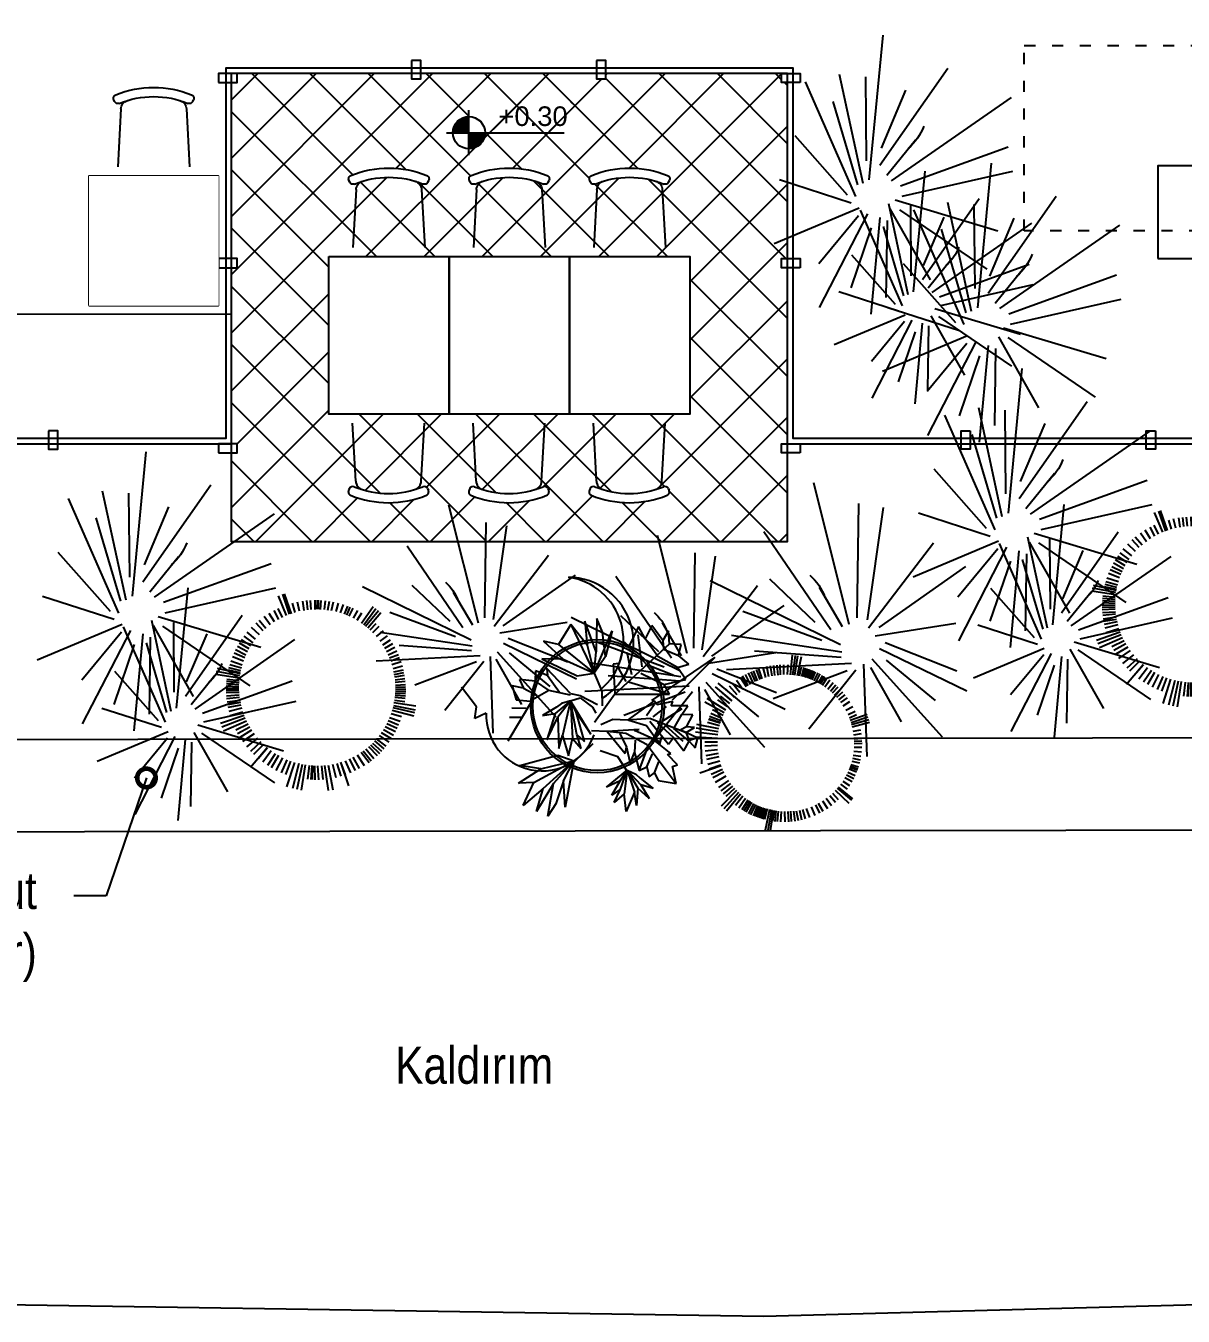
# Model space of a CAD drawing. Header units: millimetres. Extents: x 527230 to 534999, y 4569494 to 4575436.
# Drawn here: x 530120 to 530745, y 4570357 to 4571054 of the extents above; entities that cross this region are included whole.
import ezdxf
from ezdxf import colors
from ezdxf.entities.mleader import LeaderData, LeaderLine
from ezdxf.enums import TextEntityAlignment as Align
from ezdxf.math import Vec2, Vec3

# ---------------------------------------------------------------- set-up
doc = ezdxf.new("R2010")
doc.units = ezdxf.units.MM
doc.set_wipeout_variables(frame=1)
doc.linetypes.add('ACAD_ISO03W100', pattern=[30, 12, -18])
doc.layers.get('0').update_dxf_attribs({"lineweight": 0})
doc.layers.add('gor20', color=142, linetype='Continuous', lineweight=20)
for name, color, linetype in [('HM-A-MobilyaSabit', 33, 'Continuous'), ('HM-L-Agac', 76, 'Continuous'), ('HM-M-Cam', 10, 'Continuous'), ('HM-S-Ahsap', 42, 'Continuous'), ('HM-S-Betonarme', 3, 'Continuous'), ('HM-X-CizgiGorunusM', 9, 'Continuous'), ('HM-X-CizgiGorunusS', 8, 'Continuous'), ('HM-X-EtiketKot', 1, 'Continuous'), ('HM-X-TaramaBetonarme', 8, 'Continuous'), ('HM-X-TaramaGorunusOn', 251, 'Continuous'), ('HM-X-Yazi', 61, 'Continuous'), ('HM-X-YaziRevizyon', 110, 'Continuous')]:
    doc.layers.add(name, color=color, linetype=linetype)
doc.styles.add('HM-100', font='arial.ttf', dxfattribs={"height": 20})
doc.linetypes.add('ZIGZAG', pattern='A,0.00254,-5.08,[131,ltypeshp.shx,S=5.08,R=0,X=-5.08,Y=0],-10.16,[131,ltypeshp.shx,S=5.08,R=180,X=5.08,Y=0],-5.08', length=20.32254)
pattern_1 = [(45, (5064.75, 0), (-15.71544821, 15.71544821), []), (135, (5064.75, 0), (-15.71544821, -15.71544821), [])]

# ---------------------------------------------------------------- blocks, each defined once
blk = doc.blocks.new('dfgdfgfd')
for p, q in [((70174.08, -6848.92), (70172.4, -6817.64)), ((70209.44, -6848.92), (70211.12, -6817.64)), ((70170.65, -6852.91), (70170.24, -6853.82)), ((70212.87, -6852.91), (70213.28, -6853.82))]:
    blk.add_line(p, q)
for centre, radius, start, end in [((70179.07, -6848.65), 5, 183.07127, 253.23898), ((70204.45, -6848.65), 5, 286.76102, 356.92873), ((70172.06, -6854.65), 2, 155.53075, 247.73509), ((70172.47, -6853.73), 2, 67.77834, 155.53075), ((70191.76, -6806.52), 49, 247.77834, 292.22166), ((70211.05, -6853.73), 2, 24.46925, 112.22166), ((70211.46, -6854.65), 2, 292.26491, 24.46925), ((70191.76, -6806.52), 54, 247.73509, 292.26491)]:
    blk.add_arc(centre, radius, start, end)
blk = doc.blocks.new('222DD')
at = {"elevation": -0.28}
blk.add_lwpolyline([(-1991.82, 5784.27), (-1991.82, 5719.27), (-1906.82, 5719.27), (-1906.82, 5784.27)], close=True, dxfattribs=at)
at = {"rotation": 269.9999999999535}
blk.add_blockref('dfgdfgfd', (4820.84, 75943.62, -0.28), dxfattribs=at)
at = {"xscale": -1, "rotation": 89.99999999984828}
blk.add_blockref('dfgdfgfd', (-8719.47, 75943.81, -0.28), dxfattribs=at)
blk = doc.blocks.new('10x5')
blk.add_lwpolyline([(125100.482784, -29564.913298), (125090.482784, -29564.913298), (125090.482784, -29569.913298), (125100.482784, -29569.913298)], close=True)
blk = doc.blocks.new('_DotSmall')
at = {"layer": 'gor20', "color": 0, "const_width": 0.5}
blk.add_lwpolyline([(-0.0625, 0, 1), (0.0625, 0, 1)], format="xyb", close=True, dxfattribs=at)
blk = doc.blocks.new('agac2')
for p, q in [((3334.01, -7981.29), (3333.42, -7931.07)), ((3330.76, -7975.97), (3310.1, -7940.52)), ((3335.48, -7974.79), (3338.14, -7945.84)), ((3336.07, -7982.76), (3347.29, -7945.84)), ((3326.33, -7980.99), (3287.37, -7948.79)), ((3330.76, -7970.06), (3323.97, -7949.38)), ((3338.14, -7987.49), (3358.8, -7949.38)), ((3337.85, -7983.35), (3348.77, -7955.29)), ((3323.09, -7982.47), (3287.08, -7965.93)), ((3328.1, -7979.22), (3319.25, -7966.22)), ((3341.09, -7987.19), (3360.87, -7968.29)), ((3322.2, -7986.01), (3284.71, -7974.2)), ((3339.62, -7989.85), (3365, -7983.95)), ((3324.56, -7987.49), (3288.26, -7995.17)), ((3322.79, -7990.74), (3290.91, -8008.76)), ((3326.04, -7990.74), (3310.1, -8014.08)), ((3326.63, -7994.88), (3324.86, -8021.46)), ((3329.29, -7993.99), (3329.58, -8027.66)), ((3333.71, -7993.1), (3347.59, -8026.78)), ((3336.66, -7991.33), (3365, -8006.1)), ((3336.66, -7993.99), (3349.06, -8011.71)), ((3331.94, -7997.83), (3337.26, -8019.1))]:
    blk.add_line(p, q)
at = {"linetype": 'ZIGZAG'}
blk.add_arc((3334.61, -7956.24), 18.53, 195.7262, 225.0293, dxfattribs=at)
blk = doc.blocks.new('*U21')
for p, q in [((0, -151.2), (0, 151.2)), ((-151.2, 0), (642.6, 0))]:
    blk.add_line(p, q)
at = {"const_width": 108.6}
for points in [[(0, 54.3, 0.414214), (-54.3, 0, 0.414214)], [(0, -54.3, 0.414214), (54.3, 0, 0.414214)]]:
    blk.add_lwpolyline(points, format="xyb", dxfattribs=at)
blk.add_circle((0, 0), 108.6)
at = {"style": 'HM-100'}
for tag, p in [('%%P0.00', (666.3, 45.3)), ('-0.07', (645.5, -165.9))]:
    blk.add_attdef(tag, text='', height=132.3, dxfattribs=at).set_placement(p, align=Align.RIGHT)
blk = doc.blocks.new('agac6')
for p, q in [((3108.58, -8007.42), (3105.95, -7999.13)), ((3109.67, -8007.06), (3107.4, -7998.69)), ((3110.63, -8006.79), (3108.68, -7998.36)), ((3123.66, -8006.58), (3125.76, -7998.58)), ((3124.41, -8006.77), (3126.74, -7998.86)), ((3127.83, -7999.2), (3125.2, -8006.98)), ((3106.37, -8008.3), (3104.53, -8003.9)), ((3107.49, -8007.83), (3105.86, -8003.37)), ((3111.8, -8006.5), (3110.96, -8001.94)), ((3113.19, -8006.24), (3112.58, -8001.67)), ((3114.31, -8006.08), (3113.91, -8001.52)), ((3115.17, -8005.99), (3114.91, -8001.44)), ((3115.92, -8005.94), (3115.78, -8001.4)), ((3116.96, -8005.89), (3117, -8001.38)), ((3117.73, -8005.89), (3117.9, -8001.4)), ((3118.68, -8005.91), (3119, -8001.46)), ((3119.37, -8005.95), (3119.81, -8001.53)), ((3120.05, -8006), (3120.59, -8001.62)), ((3120.71, -8006.07), (3121.35, -8001.72)), ((3121.37, -8006.15), (3122.12, -8001.84)), ((3122.03, -8006.26), (3122.89, -8001.99)), ((3122.73, -8006.38), (3123.68, -8002.16)), ((3125.43, -8007.05), (3126.78, -8003.03)), ((3126.15, -8007.28), (3127.6, -8003.33)), ((3126.97, -8007.57), (3128.54, -8003.69)), ((3092.55, -8007.14), (3098.7, -8013.54)), ((3100.88, -8011.64), (3097.98, -8007.72)), ((3102.33, -8010.57), (3099.71, -8006.5)), ((3103.96, -8009.55), (3101.66, -8005.32)), ((3105.24, -8008.85), (3103.18, -8004.52)), ((3128.05, -8008), (3129.76, -8004.22)), ((3129.35, -8008.59), (3131.24, -8004.95)), ((3130.45, -8009.15), (3132.47, -8005.63)), ((3131.34, -8009.65), (3133.48, -8006.25)), ((3132.34, -8010.27), (3134.6, -8006.99)), ((3133.33, -8010.95), (3135.7, -8007.81)), ((3097.41, -8014.87), (3093.83, -8011.51)), ((3098.57, -8013.66), (3095.22, -8010.09)), ((3099.93, -8012.41), (3096.84, -8008.63)), ((3134.33, -8011.7), (3136.82, -8008.7)), ((3135.33, -8012.53), (3137.93, -8009.68)), ((3136.45, -8013.55), (3139.16, -8010.89)), ((3137.83, -8015), (3140.67, -8012.59)), ((3093.84, -8019.89), (3089.58, -8017.45)), ((3094.68, -8018.48), (3090.57, -8015.78)), ((3095.54, -8017.2), (3091.6, -8014.26)), ((3096.32, -8016.16), (3092.53, -8013.04)), ((3139.03, -8016.45), (3141.98, -8014.27)), ((3139.78, -8017.48), (3142.8, -8015.46)), ((3140.83, -8019.11), (3143.93, -8017.33)), ((3092.06, -8023.84), (3083.75, -8020.76)), ((3092.61, -8022.42), (3084.48, -8018.86)), ((3093.23, -8021.08), (3088.85, -8018.86)), ((3141.69, -8020.65), (3144.84, -8019.1)), ((3142.44, -8022.27), (3145.64, -8020.93)), ((3091.38, -8026.05), (3082.84, -8023.72)), ((3091.68, -8024.98), (3083.25, -8022.28)), ((3091.07, -8027.33), (3086.33, -8026.29)), ((3142.95, -8023.54), (3146.18, -8022.38)), ((3143.48, -8025.08), (3150.53, -8023)), ((3143.78, -8026.15), (3150.92, -8024.49)), ((3143.93, -8026.76), (3151.06, -8025.13)), ((3090.61, -8030.28), (3085.81, -8030.03)), ((3090.73, -8029.24), (3085.93, -8028.8)), ((3090.85, -8028.48), (3086.05, -8027.89)), ((3090.87, -8028.35), (3086.11, -8027.5)), ((3144.22, -8028.15), (3147.47, -8027.57)), ((3144.45, -8029.7), (3147.7, -8029.32)), ((3090.48, -8032.72), (3081.74, -8033.07)), ((3090.49, -8033.92), (3081.8, -8034.68)), ((3090.51, -8031.6), (3085.73, -8031.59)), ((3144.56, -8035.17), (3147.72, -8035.42)), ((3144.6, -8031.31), (3147.83, -8031.12)), ((3144.64, -8033.77), (3147.83, -8033.86)), ((3144.65, -8032.59), (3147.86, -8032.54)), ((3082.63, -8040.32), (3091.02, -8038.38)), ((3090.59, -8035.46), (3085.93, -8036.14)), ((3090.77, -8036.95), (3086.19, -8037.88)), ((3091, -8038.29), (3086.51, -8039.44)), ((3143.86, -8039.46), (3146.84, -8040.33)), ((3144.12, -8038.3), (3147.15, -8039.04)), ((3144.36, -8036.92), (3147.44, -8037.51)), ((3144.45, -8036.27), (3147.58, -8036.64)), ((3144.5, -8035.81), (3147.62, -8036.29)), ((3091.38, -8039.91), (3087.01, -8041.33)), ((3091.82, -8041.42), (3087.58, -8043.07)), ((3092.27, -8042.67), (3088.15, -8044.51)), ((3142.42, -8043.73), (3145.2, -8045.04)), ((3143.01, -8042.25), (3145.86, -8043.41)), ((3143.53, -8040.7), (3146.45, -8041.7)), ((3092.94, -8044.26), (3088.99, -8046.34)), ((3093.71, -8045.8), (3089.94, -8048.1)), ((3094.13, -8046.56), (3090.43, -8048.91)), ((3094.66, -8047.44), (3091.11, -8049.96)), ((3095.36, -8048.49), (3091.96, -8051.15)), ((3140.11, -8047.99), (3142.6, -8049.75)), ((3140.98, -8046.58), (3143.58, -8048.19)), ((3141.39, -8045.85), (3144.08, -8047.31)), ((3141.82, -8045.03), (3144.51, -8046.48)), ((3095.94, -8049.28), (3092.65, -8052.02)), ((3096.47, -8049.97), (3093.31, -8052.81)), ((3097.18, -8050.81), (3094.1, -8053.68)), ((3097.78, -8051.47), (3094.87, -8054.49)), ((3098.84, -8052.55), (3096.14, -8055.68)), ((3136.25, -8052.58), (3141.14, -8057.67)), ((3136.95, -8051.89), (3141.91, -8056.9)), ((3137.52, -8051.29), (3142.7, -8056.07)), ((3138.17, -8050.56), (3143.43, -8055.24)), ((3139.3, -8049.13), (3141.71, -8051.01)), ((3099.8, -8053.43), (3097.28, -8056.64)), ((3100.77, -8054.23), (3098.42, -8057.52)), ((3101.73, -8054.96), (3099.55, -8058.31)), ((3102.72, -8055.63), (3100.7, -8059.04)), ((3103.6, -8056.18), (3101.73, -8059.63)), ((3104.68, -8056.8), (3102.99, -8060.3)), ((3105.99, -8057.46), (3104.5, -8060.99)), ((3129.84, -8057.12), (3131.28, -8059.94)), ((3131.22, -8056.37), (3132.79, -8059.09)), ((3132.96, -8055.26), (3134.71, -8057.84)), ((3134.51, -8054.11), (3136.42, -8056.54)), ((3135.51, -8053.26), (3137.53, -8055.59)), ((3107.07, -8057.95), (3104.35, -8065.23)), ((3107.9, -8058.28), (3105.42, -8065.62)), ((3108.63, -8058.55), (3106.37, -8065.93)), ((3109.66, -8058.88), (3107.69, -8066.31)), ((3110.44, -8059.11), (3109.6, -8062.68)), ((3111.39, -8059.35), (3110.68, -8062.92)), ((3112.1, -8059.5), (3111.49, -8063.07)), ((3112.79, -8059.64), (3112.27, -8063.2)), ((3113.47, -8059.75), (3113.04, -8063.3)), ((3114.16, -8059.85), (3113.82, -8063.39)), ((3114.86, -8059.93), (3114.61, -8063.45)), ((3115.59, -8059.99), (3115.43, -8063.5)), ((3116.58, -8060.04), (3116.54, -8063.53)), ((3117.39, -8060.06), (3117.45, -8063.52)), ((3118.48, -8060.05), (3118.67, -8063.47)), ((3119.27, -8060.01), (3119.55, -8063.4)), ((3120.17, -8059.94), (3120.56, -8063.3)), ((3121.37, -8059.79), (3121.89, -8063.11)), ((3122.83, -8059.54), (3123.53, -8062.79)), ((3124.08, -8059.27), (3124.91, -8062.45)), ((3125.11, -8058.99), (3126.05, -8062.12)), ((3126.27, -8058.62), (3127.33, -8061.68)), ((3127.44, -8058.2), (3128.62, -8061.18)), ((3128.63, -8057.7), (3129.94, -8060.61))]:
    blk.add_line(p, q)
blk = doc.blocks.new('ÇİÇEK2')
at = {"linetype": 'ByBlock', "ltscale": 10}
for p, q in [((-25.38, 40.92), (-19.53, 46.89)), ((-19.53, 46.89), (-17.33, 40.51)), ((2.15, 40.77), (5.5, 46.53)), ((5.5, 46.53), (3.65, 31.7)), ((-28.46, 39.77), (-27.16, 45.55)), ((-27.16, 45.55), (-25.38, 40.92)), ((-25.38, 40.92), (-26.08, 37.13)), ((-17.75, 27.92), (-14.02, 41.85)), ((-17.33, 40.51), (-13.54, 45.58)), ((-13.54, 45.58), (-10.49, 36.13)), ((-2.16, 42.06), (-0.84, 30.22)), ((3.22, 22.08), (-2.16, 42.06)), ((-0.84, 30.22), (2.15, 40.77)), ((16.74, 42.2), (3.22, 22.08)), ((3.65, 31.7), (10.62, 44.54)), ((10.62, 44.54), (8.18, 34.1)), ((8.18, 34.1), (16.74, 42.2)), ((16.74, 42.2), (20.91, 32.55)), ((-24.23, 13.41), (-49.62, 36.61)), ((-49.62, 36.61), (-33.17, 14.9)), ((-38.44, 31.99), (-33.23, 35.26)), ((-33.23, 35.26), (-33.77, 40.33)), ((-33.77, 40.33), (-28.46, 39.77)), ((-26.08, 37.13), (-33.23, 35.26)), ((-7.36, 13.99), (-28.46, 39.77)), ((-24.03, 33.5), (-17.33, 40.51)), ((-10.49, 36.13), (-8.39, 37.75)), ((-8.39, 37.75), (-7.38, 27.9)), ((-33.51, 29.73), (-38.44, 31.99)), ((-38.08, 24.91), (-33.51, 29.73)), ((-33.51, 29.73), (-24.03, 33.5)), ((-20.43, 29.06), (-32.47, 26.14)), ((-13.64, 23.68), (-10.13, 33.3)), ((-0.84, 30.22), (3.22, 22.08)), ((8.18, 34.1), (3.22, 22.08)), ((20.91, 32.55), (3.22, 22.08)), ((3.22, 22.08), (3.65, 31.7)), ((27.78, 33.13), (17.98, 26.28)), ((20.91, 32.55), (27.78, 33.13)), ((-28.67, 21.41), (-38.08, 24.91)), ((-17.62, 24.89), (-28.67, 21.41)), ((-11.58, 20.26), (-6.72, 26.57)), ((-7.38, 27.9), (-4.67, 27.26)), ((-4.67, 27.26), (-7.36, 13.99)), ((17.98, 26.28), (3.22, 22.08)), ((27.47, 25.11), (10.59, 19.73)), ((17.98, 26.28), (27.47, 25.11)), ((-31.61, 17.45), (-28.67, 21.41)), ((-12.59, 20.31), (-31.61, 17.45)), ((-7.36, 13.99), (-31.61, 17.45)), ((3.22, 22.08), (-1.29, 14.4)), ((10.59, 19.73), (3.22, 22.08)), ((12.47, 11.47), (24.56, 21.16)), ((23.89, 17.96), (17.51, 11.43)), ((24.56, 21.16), (23.89, 17.96)), ((23.89, 17.96), (29.52, 19.4)), ((29.52, 19.4), (28.99, 14.67)), ((-38.37, 9.16), (-40.57, 13.36)), ((-40.57, 13.36), (-33.19, 12.38)), ((-29.98, 4.81), (-38.21, 11.84)), ((-33.19, 12.38), (-33.61, 14.32)), ((-33.61, 14.32), (-26.62, 11.83)), ((-25.78, 6.22), (-31.16, 11.71)), ((-26.62, 11.83), (-25.31, 13.45)), ((-22.8, 6.51), (-25.51, 11.84)), ((-25.31, 13.45), (-14.6, 3.1)), ((-7.36, 13.99), (0, 0)), ((-1.29, 14.4), (-2.34, 7.9)), ((28.99, 14.67), (22.27, 11.48)), ((28.99, 14.67), (36.04, 14.53)), ((36.04, 14.53), (33.84, 10.9)), ((-41.24, 3.85), (-43.4, 9.73)), ((-43.4, 9.73), (-38.37, 9.16)), ((-35.78, 2.37), (-38.37, 9.16)), ((8.13, 11.19), (-0.3, 8.3)), ((1.85, 6.68), (0, 4.25)), ((0.81, -5.37), (12.02, 8.18)), ((7.87, 10.19), (1.85, 6.68)), ((7.11, -6.43), (12.02, 8.18)), ((12.02, 8.18), (7.87, 10.19)), ((12.47, 11.47), (8.13, 11.19)), ((12.02, 8.18), (8.79, -8.47)), ((8.8, 3.49), (12.02, 8.18)), ((12.02, 8.18), (15.87, 6.38)), ((12.02, 8.18), (16.68, 0.12)), ((12.02, 8.18), (18.07, 1.51)), ((12.02, 8.18), (13.38, -7.79)), ((12.43, 10.68), (22.27, 11.48)), ((15.87, 6.38), (17.85, 4.53)), ((22.27, 11.48), (29.07, 6.31)), ((33.84, 10.9), (27.16, 8.42)), ((29.07, 6.31), (37.35, -13.72)), ((33.84, 10.9), (38.9, 11.14)), ((38.9, 11.14), (36.36, 5.22)), ((53.57, -0.47), (61.48, 7.44)), ((-38.91, 2.15), (-46.99, -0.29)), ((-41.47, 1.39), (-44.95, 4.13)), ((-44.95, 4.13), (-41.24, 3.85)), ((-43.56, -2.02), (-41.47, 1.39)), ((-43.33, -2.27), (-35.78, 2.37)), ((-24.75, 5.29), (-41.47, 1.39)), ((-41.24, 3.85), (-38.91, 2.15)), ((-31.62, 3.37), (-40.57, -2.72)), ((-27.89, 3.92), (-36.14, -1.68)), ((-24.65, 4.15), (-34.41, -4.95)), ((-30.37, -5.4), (-23.42, 1.82)), ((-24.75, 5.29), (-14.6, 3.1)), ((-23.42, 1.82), (-15.19, 3.13)), ((-14.6, 3.1), (-8.08, 2.55)), ((-8.08, 2.55), (-3.06, -0.64)), ((8.8, 3.49), (0.81, -5.37)), ((3.18, -9), (8.8, 3.49)), ((16.68, 0.12), (14.27, -13.85)), ((20.05, -10.69), (16.68, 0.12)), ((17.85, 4.53), (23.62, -0.11)), ((23.62, -0.11), (18.07, 1.51)), ((18.07, 1.51), (20.05, -10.69)), ((36.36, 5.22), (29.82, 5.55)), ((37.68, 1.33), (31.38, 2.16)), ((-46.46, -4.87), (-46.99, -0.29)), ((-46.99, -0.29), (-43.56, -2.02)), ((-43.33, -2.27), (-46.46, -4.87)), ((-41.55, -6.91), (-43.33, -2.27)), ((-36.14, -1.68), (-41.55, -6.91)), ((-34.41, -4.95), (-36.14, -1.68)), ((-35.97, -8.98), (-27.67, -4.12)), ((-30.8, -2.13), (-30.37, -5.4)), ((-30.66, -4.63), (-18.29, -1.05)), ((-27.67, -4.12), (-30.66, -4.63)), ((-24.9, -6.58), (-14.65, -2.9)), ((-18.29, -1.05), (-20.36, -0.27)), ((-20.36, -0.27), (-6.22, -3.22)), ((-19.25, -5.19), (-19.8, -10.85)), ((-11.96, -3.21), (-15.91, -8.98)), ((-6.22, -3.22), (-15.66, -11.82)), ((-14.65, -2.9), (-6.22, -3.22)), ((-6.22, -3.22), (0.82, -3.79)), ((38.18, -2.94), (32.96, -2.17)), ((48.82, -2.58), (53.57, -5.74)), ((53.57, -5.74), (53.57, -0.47)), ((-24.9, -6.58), (-40.18, -21.95)), ((-39.7, -13.65), (-34.52, -9.63)), ((-34.52, -9.63), (-35.97, -8.98)), ((-26.17, -16.44), (-27.84, -10.32)), ((-22.98, -18.51), (-25.31, -7.57)), ((-19.8, -10.85), (-22.98, -18.51)), ((-18.42, -15.92), (-19.8, -10.85)), ((-15.91, -8.98), (-18.42, -15.92)), ((-15.66, -11.82), (-15.91, -8.98)), ((-0.7, -9.55), (6.61, -18.78)), ((7.11, -6.43), (3.18, -9)), ((4.27, -12.36), (7.11, -6.43)), ((8.79, -8.47), (4.27, -12.36)), ((9.53, -16.45), (8.79, -8.47)), ((13.38, -7.79), (9.53, -16.45)), ((14.27, -13.85), (13.38, -7.79)), ((-40.18, -21.95), (-37.57, -14.63)), ((-37.57, -14.63), (-39.7, -13.65)), ((-29.92, -18.56), (-31.22, -13.45)), ((-26.17, -16.44), (-27.81, -20.79)), ((-22.98, -18.51), (-26.17, -16.44)), ((-17.64, -19.57), (-12.51, -13.78)), ((-12.51, -13.78), (-4.36, -12.17)), ((14.27, -16.77), (6.72, -18.39)), ((30.55, -23.77), (14.27, -16.77)), ((-31.98, -21.75), (-40.18, -21.95)), ((-29.92, -18.56), (-31.98, -21.75)), ((-23.89, -21.91), (-30.28, -25.62)), ((-27.81, -20.79), (-29.92, -18.56)), ((-17.57, -19.16), (-24.55, -24.86)), ((-21.65, -20.37), (-23.89, -21.91)), ((-17.57, -19.16), (-23.39, -26.44)), ((-17.57, -19.16), (-22.2, -28.46)), ((-17.57, -19.16), (-21.65, -20.37)), ((-17.57, -19.16), (-17.76, -29.82)), ((-15.09, -24.29), (-17.57, -19.16)), ((-15.8, -28.06), (-17.57, -19.16)), ((-9.4, -27.95), (-17.57, -19.16)), ((6.72, -18.39), (14.46, -29.76)), ((18.74, -32.58), (6.72, -18.39)), ((23.3, -30.53), (6.72, -18.39)), ((21, -24.01), (6.72, -18.39)), ((6.72, -18.39), (7.67, -39.5)), ((10.14, -27.85), (6.72, -18.39)), ((-30.28, -25.62), (-24.55, -24.86)), ((-24.55, -24.86), (-29.23, -30.33)), ((-29.23, -30.33), (-23.39, -26.44)), ((-23.39, -26.44), (-23.98, -34.32)), ((-23.98, -34.32), (-22.2, -28.46)), ((-22.2, -28.46), (-19.68, -37.6)), ((-15.8, -28.06), (-12.29, -31.18)), ((-13.87, -34.34), (-15.8, -28.06)), ((-15.09, -24.29), (-9.4, -27.95)), ((-12.29, -31.18), (-15.09, -24.29)), ((7.67, -39.5), (10.14, -27.85)), ((10.14, -27.85), (12.09, -38.63)), ((21, -24.01), (30.55, -23.77)), ((30.08, -31.78), (21, -24.01)), ((-19.68, -37.6), (-17.76, -29.82)), ((-17.76, -29.82), (-13.87, -34.34)), ((14.86, -44.69), (14.46, -29.76)), ((14.46, -29.76), (20.15, -43.21)), ((20.15, -43.21), (18.74, -32.58)), ((18.74, -32.58), (26.47, -41.48)), ((26.47, -41.48), (23.3, -30.53)), ((23.3, -30.53), (30.08, -31.78)), ((12.09, -38.63), (14.86, -44.69))]:
    blk.add_line(p, q, dxfattribs=at)
at = {"linetype": 'ByBlock', "ltscale": 10, "extrusion": (0, 0, -1)}
for centre, major_axis, start_param, end_param in [((16.74, 33.96), (20.79, 20.79), 3.039008, 5.632043), ((20.63, 34.38), (-20.31, 20.31), 4.764888, 7.070336), ((23.82, 0.09), (-17.78, 17.78), 2.462585, 5.277765)]:
    blk.add_ellipse(centre, major_axis=major_axis, ratio=1, start_param=start_param, end_param=end_param, dxfattribs=at)
blk = doc.blocks.new('F14')
at = {"linetype": 'ByBlock', "ltscale": 10}
for radius in [24, 23.2]:
    blk.add_circle((0, 0), radius, dxfattribs=at)
at = {"linetype": 'ByBlock', "xscale": -0.7999999999999995, "yscale": 0.8, "zscale": 0.8, "rotation": 232.3379388165808}
blk.add_blockref('ÇİÇEK2', (-4.61, 3.84), dxfattribs=at)
blk = doc.blocks.new('agac4')
for p, q in [((3206.72, -8056.86), (3205.93, -8053.93)), ((3207.06, -8056.76), (3206.37, -8053.82)), ((3211.62, -8056.69), (3212.35, -8053.89)), ((3211.88, -8056.76), (3212.7, -8053.99)), ((3205.57, -8057.3), (3204.92, -8055.76)), ((3205.96, -8057.13), (3205.39, -8055.57)), ((3206.34, -8056.99), (3205.42, -8054.09)), ((3207.47, -8056.67), (3207.17, -8055.07)), ((3207.95, -8056.57), (3207.74, -8054.97)), ((3208.35, -8056.52), (3208.2, -8054.92)), ((3208.64, -8056.49), (3208.55, -8054.89)), ((3208.91, -8056.47), (3208.86, -8054.88)), ((3209.27, -8056.45), (3209.28, -8054.87)), ((3209.54, -8056.45), (3209.6, -8054.88)), ((3209.87, -8056.46), (3209.99, -8054.9)), ((3210.12, -8056.47), (3210.27, -8054.93)), ((3210.35, -8056.49), (3210.54, -8054.96)), ((3210.58, -8056.51), (3210.81, -8054.99)), ((3210.81, -8056.54), (3211.08, -8055.03)), ((3211.05, -8056.58), (3211.35, -8055.09)), ((3211.29, -8056.62), (3211.62, -8055.14)), ((3213.08, -8054.11), (3212.16, -8056.83)), ((3212.24, -8056.86), (3212.71, -8055.45)), ((3212.49, -8056.94), (3213, -8055.55)), ((3212.78, -8057.04), (3213.32, -8055.68)), ((3213.15, -8057.19), (3213.75, -8055.87)), ((3200.73, -8056.89), (3202.88, -8059.13)), ((3203.31, -8058.73), (3202.23, -8057.41)), ((3203.64, -8058.46), (3202.63, -8057.09)), ((3204.15, -8058.09), (3203.23, -8056.66)), ((3204.72, -8057.73), (3203.92, -8056.25)), ((3205.17, -8057.49), (3204.45, -8055.97)), ((3213.61, -8057.39), (3214.27, -8056.12)), ((3213.99, -8057.59), (3214.7, -8056.36)), ((3214.3, -8057.77), (3215.05, -8056.58)), ((3214.66, -8057.98), (3215.44, -8056.84)), ((3215, -8058.22), (3215.83, -8057.12)), ((3215.35, -8058.48), (3216.22, -8057.43)), ((3201.78, -8060.41), (3200.4, -8059.38)), ((3202.05, -8060.05), (3200.72, -8058.95)), ((3202.43, -8059.59), (3201.18, -8058.42)), ((3202.84, -8059.17), (3201.66, -8057.92)), ((3215.7, -8058.77), (3216.61, -8057.78)), ((3216.09, -8059.13), (3217.04, -8058.2)), ((3216.58, -8059.64), (3217.57, -8058.79)), ((3217, -8060.15), (3218.03, -8059.38)), ((3200.75, -8062.24), (3197.9, -8060.99)), ((3200.97, -8061.77), (3199.43, -8060.99)), ((3201.18, -8061.35), (3199.69, -8060.5)), ((3201.47, -8060.86), (3200.04, -8059.91)), ((3217.26, -8060.51), (3218.31, -8059.8)), ((3217.63, -8061.08), (3218.71, -8060.45)), ((3217.93, -8061.62), (3219.03, -8061.07)), ((3200.32, -8063.51), (3197.33, -8062.69)), ((3200.42, -8063.13), (3197.47, -8062.19)), ((3200.56, -8062.73), (3197.65, -8061.66)), ((3218.19, -8062.18), (3219.31, -8061.72)), ((3218.37, -8062.63), (3219.5, -8062.22)), ((3218.55, -8063.17), (3221.02, -8062.44)), ((3218.66, -8063.54), (3221.16, -8062.96)), ((3200.09, -8064.62), (3198.41, -8064.47)), ((3200.13, -8064.36), (3198.45, -8064.15)), ((3200.14, -8064.31), (3198.47, -8064.01)), ((3200.21, -8063.95), (3198.55, -8063.59)), ((3218.71, -8063.75), (3221.21, -8063.18)), ((3218.81, -8064.24), (3219.95, -8064.04)), ((3218.89, -8064.78), (3220.03, -8064.65)), ((3200, -8065.84), (3196.94, -8065.97)), ((3200.01, -8066.26), (3196.97, -8066.53)), ((3200.01, -8065.45), (3198.34, -8065.45)), ((3200.05, -8064.99), (3198.37, -8064.9)), ((3218.95, -8065.35), (3220.08, -8065.28)), ((3218.96, -8065.79), (3220.09, -8065.78)), ((3218.96, -8066.21), (3220.08, -8066.24)), ((3197.26, -8068.5), (3200.19, -8067.82)), ((3200.04, -8066.8), (3198.41, -8067.04)), ((3200.1, -8067.32), (3198.5, -8067.65)), ((3200.19, -8067.79), (3198.61, -8068.19)), ((3200.32, -8068.36), (3198.79, -8068.85)), ((3218.69, -8068.2), (3219.73, -8068.5)), ((3218.78, -8067.8), (3219.84, -8068.06)), ((3218.86, -8067.31), (3219.94, -8067.52)), ((3218.89, -8067.08), (3219.99, -8067.21)), ((3218.91, -8066.92), (3220, -8067.09)), ((3218.93, -8066.7), (3220.04, -8066.79)), ((3200.47, -8068.89), (3198.99, -8069.46)), ((3200.63, -8069.32), (3199.19, -8069.97)), ((3200.86, -8069.88), (3199.48, -8070.61)), ((3217.97, -8070.15), (3218.92, -8070.66)), ((3218.18, -8069.69), (3219.15, -8070.15)), ((3218.39, -8069.18), (3219.39, -8069.58)), ((3218.57, -8068.63), (3219.59, -8068.98)), ((3201.13, -8070.42), (3199.82, -8071.23)), ((3201.28, -8070.69), (3199.99, -8071.51)), ((3201.47, -8070.99), (3200.23, -8071.88)), ((3201.71, -8071.36), (3200.52, -8072.29)), ((3201.91, -8071.64), (3200.76, -8072.6)), ((3202.1, -8071.88), (3200.99, -8072.87)), ((3217.09, -8071.59), (3217.93, -8072.24)), ((3217.37, -8071.19), (3218.25, -8071.8)), ((3217.68, -8070.69), (3218.59, -8071.26)), ((3217.82, -8070.44), (3218.76, -8070.95)), ((3202.35, -8072.17), (3201.27, -8073.18)), ((3202.56, -8072.41), (3201.54, -8073.46)), ((3202.93, -8072.78), (3201.98, -8073.88)), ((3203.27, -8073.09), (3202.38, -8074.21)), ((3203.61, -8073.37), (3202.78, -8074.52)), ((3203.94, -8073.62), (3203.18, -8074.8)), ((3214.87, -8073.73), (3215.49, -8074.63)), ((3215.41, -8073.33), (3216.08, -8074.18)), ((3215.77, -8073.03), (3216.47, -8073.85)), ((3216.02, -8072.79), (3217.74, -8074.57)), ((3216.27, -8072.55), (3218.01, -8074.3)), ((3216.47, -8072.34), (3218.28, -8074.01)), ((3216.69, -8072.08), (3218.54, -8073.72)), ((3204.29, -8073.86), (3203.58, -8075.05)), ((3204.59, -8074.05), (3203.94, -8075.26)), ((3204.97, -8074.27), (3204.38, -8075.49)), ((3205.81, -8074.67), (3204.86, -8077.22)), ((3205.43, -8074.5), (3204.91, -8075.74)), ((3206.1, -8074.79), (3205.23, -8077.36)), ((3206.36, -8074.88), (3205.56, -8077.46)), ((3206.72, -8075), (3206.03, -8077.6)), ((3206.99, -8075.08), (3206.69, -8076.33)), ((3207.32, -8075.16), (3207.07, -8076.41)), ((3207.57, -8075.22), (3207.36, -8076.47)), ((3207.81, -8075.26), (3207.63, -8076.51)), ((3208.05, -8075.3), (3207.9, -8076.55)), ((3208.29, -8075.34), (3208.17, -8076.57)), ((3208.54, -8075.36), (3208.45, -8076.6)), ((3208.79, -8075.39), (3208.73, -8076.61)), ((3209.14, -8075.4), (3209.12, -8076.62)), ((3209.42, -8075.41), (3209.44, -8076.62)), ((3209.8, -8075.41), (3209.87, -8076.6)), ((3210.08, -8075.39), (3210.18, -8076.58)), ((3210.4, -8075.37), (3210.53, -8076.54)), ((3210.81, -8075.32), (3211, -8076.48)), ((3211.33, -8075.23), (3211.57, -8076.37)), ((3211.76, -8075.13), (3212.05, -8076.25)), ((3212.12, -8075.04), (3212.45, -8076.13)), ((3212.53, -8074.91), (3212.9, -8075.98)), ((3212.94, -8074.76), (3213.35, -8075.8)), ((3213.36, -8074.58), (3213.82, -8075.6)), ((3213.78, -8074.38), (3214.28, -8075.37)), ((3214.26, -8074.12), (3214.81, -8075.07))]:
    blk.add_line(p, q)

msp = doc.modelspace()

# ---------------------------------------------------------------- hatches: boundary and pattern name
at = {"layer": 'HM-X-TaramaGorunusOn'}
h = msp.add_hatch(dxfattribs=at)
h.set_pattern_fill('ANSI37', color=256, scale=7)
h.set_pattern_definition(pattern_1)
edge = h.paths.add_edge_path()
edge.add_line((529831.09, 4571523.55), (529828.09, 4571523.55))
edge.add_line((529828.09, 4571523.55), (529828.09, 4571528.55))
edge.add_line((529828.09, 4571528.55), (529738.09, 4571528.55))
edge.add_line((529738.09, 4571528.55), (529738.09, 4571523.55))
edge.add_line((529738.09, 4571523.55), (529728.09, 4571523.55))
edge.add_line((529728.09, 4571523.55), (529728.09, 4571528.55))
edge.add_line((529728.09, 4571528.55), (529638.09, 4571528.55))
edge.add_line((529638.09, 4571528.55), (529638.09, 4571523.55))
edge.add_line((529638.09, 4571523.55), (529628.09, 4571523.55))
edge.add_line((529628.09, 4571523.55), (529628.09, 4571528.55))
edge.add_line((529628.09, 4571528.55), (529607.67, 4571528.55))
edge.add_line((529607.67, 4571528.55), (529607.95, 4571428.55))
edge.add_line((529607.95, 4571428.55), (529631.73, 4571428.55))
edge.add_line((529631.73, 4571428.55), (529633.41, 4571459.82))
edge.add_arc((529638.4, 4571459.55), 5, 106.76102, 176.92873, ccw=False)
edge.add_arc((529651.09, 4571417.43), 49, 106.76102, 112.22161)
edge.add_arc((529631.8, 4571464.64), 2, 204.47, 292.22297, ccw=False)
edge.add_line((529629.98, 4571463.81), (529629.57, 4571464.72))
edge.add_arc((529631.39, 4571465.55), 2, 112.26491, 204.47021, ccw=False)
edge.add_arc((529651.09, 4571417.43), 54, 67.73511, 112.26491, ccw=False)
edge.add_arc((529670.79, 4571465.55), 2, -24.46829, 67.7357, ccw=False)
edge.add_line((529672.61, 4571464.72), (529672.2, 4571463.81))
edge.add_arc((529670.38, 4571464.64), 2, 247.77834, 335.53171, ccw=False)
edge.add_arc((529651.09, 4571417.43), 49, 67.77834, 73.23895)
edge.add_arc((529663.78, 4571459.55), 5, 3.07127, 73.2386, ccw=False)
edge.add_line((529668.77, 4571459.82), (529670.45, 4571428.55))
edge.add_line((529670.45, 4571428.55), (529696.73, 4571428.55))
edge.add_line((529696.73, 4571428.55), (529698.41, 4571459.82))
edge.add_arc((529703.4, 4571459.55), 5, 106.76102, 176.92873, ccw=False)
edge.add_arc((529716.09, 4571417.43), 49, 106.76102, 112.22161)
edge.add_arc((529696.8, 4571464.64), 2, 204.47, 292.22297, ccw=False)
edge.add_line((529694.98, 4571463.81), (529694.57, 4571464.72))
edge.add_arc((529696.39, 4571465.55), 2, 112.26491, 204.47021, ccw=False)
edge.add_arc((529716.09, 4571417.43), 54, 67.73511, 112.26491, ccw=False)
edge.add_arc((529735.79, 4571465.55), 2, -24.46829, 67.7357, ccw=False)
edge.add_line((529737.61, 4571464.72), (529737.2, 4571463.81))
edge.add_arc((529735.38, 4571464.64), 2, 247.77834, 335.53171, ccw=False)
edge.add_arc((529716.09, 4571417.43), 49, 67.77834, 73.23895)
edge.add_arc((529728.78, 4571459.55), 5, 3.07127, 73.2386, ccw=False)
edge.add_line((529733.77, 4571459.82), (529735.45, 4571428.55))
edge.add_line((529735.45, 4571428.55), (529761.73, 4571428.55))
edge.add_line((529761.73, 4571428.55), (529763.41, 4571459.82))
edge.add_arc((529768.4, 4571459.55), 5, 106.76102, 176.92873, ccw=False)
edge.add_arc((529781.09, 4571417.43), 49, 106.76102, 112.22161)
edge.add_arc((529761.8, 4571464.64), 2, 204.46925, 292.22283, ccw=False)
edge.add_line((529759.98, 4571463.81), (529759.57, 4571464.72))
edge.add_arc((529761.39, 4571465.55), 2, 112.26491, 204.46925, ccw=False)
edge.add_arc((529781.09, 4571417.43), 54, 67.73512, 112.26491, ccw=False)
edge.add_arc((529800.79, 4571465.55), 2, -24.46925, 67.73581, ccw=False)
edge.add_line((529802.61, 4571464.72), (529802.2, 4571463.81))
edge.add_arc((529800.38, 4571464.64), 2, 247.77834, 335.53075, ccw=False)
edge.add_arc((529781.09, 4571417.43), 49, 67.77834, 73.23898)
edge.add_arc((529793.78, 4571459.55), 5, 3.07127, 73.23898, ccw=False)
edge.add_line((529798.77, 4571459.82), (529800.45, 4571428.55))
edge.add_line((529800.45, 4571428.55), (529831.09, 4571428.55))
edge.add_line((529831.09, 4571428.55), (529831.09, 4571523.55))
h.paths.add_polyline_path([(529607.67, 4571528.55), (529528.2, 4571528.55), (529528.2, 4571228.55), (529608.5, 4571228.55), (529608.23, 4571328.55), (529606.09, 4571328.55), (529606.09, 4571428.55), (529607.95, 4571428.55)])
edge = h.paths.add_edge_path(flags=16)
edge.add_arc((529547.97, 4571374.13), 8.69, 0, 360)
edge = h.paths.add_edge_path(flags=16)
edge.add_line((529547.97, 4571374.13), (529552.31, 4571374.13))
edge.add_arc((529547.97, 4571374.13), 4.35, -90, 0, ccw=False)
edge.add_line((529547.97, 4571369.78), (529547.97, 4571374.13))
edge.add_line((529547.97, 4571374.13), (529543.62, 4571374.13))
edge.add_arc((529547.97, 4571374.13), 4.35, 90, 180, ccw=False)
edge.add_line((529547.97, 4571378.47), (529547.97, 4571374.13))
h.paths.add_polyline_path([(529561.2, 4571374.93), (529603.94, 4571374.93), (529603.94, 4571390.96), (529561.2, 4571390.96)], flags=16)
h.paths.add_polyline_path([(530372.5, 4570997.3), (530415.24, 4570997.3), (530415.24, 4571013.32), (530372.5, 4571013.32)])
h = msp.add_hatch(dxfattribs=at)
h.set_pattern_fill('ANSI37', color=256, scale=7)
h.set_pattern_definition(pattern_1)
h.paths.add_polyline_path([(530531.09, 4570923.55), (530528.09, 4570923.55), (530528.09, 4570928.55), (530531.09, 4570928.55), (530531.09, 4571023.55), (530528.09, 4571023.55), (530528.09, 4571028.55), (530433.2, 4571028.55), (530433.2, 4571025.55), (530428.2, 4571025.55), (530428.2, 4571028.55), (530333.2, 4571028.55), (530333.2, 4571025.55), (530328.2, 4571025.55), (530328.2, 4571028.55), (530234.09, 4571028.55), (530234.09, 4571023.55), (530231.09, 4571023.55), (530231.09, 4570928.55), (530234.09, 4570928.55), (530234.09, 4570923.55), (530231.09, 4570923.55), (530231.09, 4570828.55), (530234.09, 4570828.55), (530234.09, 4570823.55), (530231.09, 4570823.55), (530231.09, 4570775.65), (530531.09, 4570775.65), (530531.09, 4570823.55), (530528.09, 4570823.55), (530528.09, 4570828.55), (530531.09, 4570828.55)])
h.paths.add_polyline_path([(530478.59, 4570844.56), (530413.59, 4570844.56), (530348.59, 4570844.56), (530283.59, 4570844.56), (530283.59, 4570929.56), (530348.59, 4570929.56), (530413.59, 4570929.56), (530478.59, 4570929.56)], flags=16)
h.paths.add_polyline_path([(530464.34, 4570805.33, -0.402773), (530466.92, 4570804.31), (530467.33, 4570803.4, -0.425532), (530466.27, 4570800.72, -0.19678), (530425.35, 4570800.72, -0.425526), (530424.29, 4570803.4), (530424.7, 4570804.31, -0.402775), (530427.28, 4570805.33, 0.196388)], flags=16)
h.paths.add_polyline_path([(530427.47, 4570968.79, -0.40277), (530424.89, 4570969.81), (530424.47, 4570970.72, -0.425532), (530425.54, 4570973.4, -0.19678), (530466.45, 4570973.4, -0.425536), (530467.52, 4570970.72), (530467.1, 4570969.81, -0.40277), (530464.53, 4570968.79, 0.196389)], flags=16)
h.paths.add_polyline_path([(530399.34, 4570805.33, -0.402773), (530401.92, 4570804.31), (530402.33, 4570803.4, -0.425532), (530401.27, 4570800.72, -0.19678), (530360.35, 4570800.72, -0.425526), (530359.29, 4570803.4), (530359.7, 4570804.31, -0.402775), (530362.28, 4570805.33, 0.196388)], flags=16)
h.paths.add_polyline_path([(530362.47, 4570968.79, -0.40277), (530359.89, 4570969.81), (530359.47, 4570970.72, -0.425532), (530360.54, 4570973.4, -0.19678), (530401.45, 4570973.4, -0.425536), (530402.52, 4570970.72), (530402.1, 4570969.81, -0.40277), (530399.53, 4570968.79, 0.196389)], flags=16)
h.paths.add_polyline_path([(530367.96, 4570996.49, -1), (530350.58, 4570996.49, -1)], flags=16)
h.paths.add_polyline_path([(530363.62, 4570996.49, -0.414214), (530359.27, 4570992.15), (530359.27, 4570996.49), (530354.93, 4570996.49, -0.414214), (530359.27, 4571000.84), (530359.27, 4570996.49)], flags=0)
h.paths.add_polyline_path([(530334.34, 4570805.33, -0.402773), (530336.92, 4570804.31), (530337.33, 4570803.4, -0.425532), (530336.27, 4570800.72, -0.19678), (530295.35, 4570800.72, -0.425526), (530294.29, 4570803.4), (530294.7, 4570804.31, -0.402775), (530297.28, 4570805.33, 0.196388)], flags=16)
h.paths.add_polyline_path([(530297.47, 4570968.79, -0.40277), (530294.89, 4570969.81), (530294.47, 4570970.72, -0.425532), (530295.54, 4570973.4, -0.19678), (530336.45, 4570973.4, -0.425536), (530337.52, 4570970.72), (530337.1, 4570969.81, -0.40277), (530334.53, 4570968.79, 0.196389)], flags=16)
h.paths.add_polyline_path([(530372.5, 4570997.3), (530415.24, 4570997.3), (530415.24, 4571013.32), (530372.5, 4571013.32)], flags=24)

# ---------------------------------------------------------------- linework, layer by layer
at = {"layer": 'HM-A-MobilyaSabit'}
for points in [[(530154.07, 4570903.09), (530224.07, 4570903.09), (530224.07, 4570973.09), (530154.07, 4570973.09)], [(530731.2, 4570928.55), (531090.58, 4570928.55), (531090.58, 4570978.55), (530731.2, 4570978.55)]]:
    msp.add_lwpolyline(points, close=True, dxfattribs=at)
msp.add_lwpolyline([(529631.6, 4570898.61), (529631.6, 4570898.61), (530231.09, 4570898.55), (530231.09, 4570898.55)], dxfattribs=at)
at = {"layer": 'HM-M-Cam'}
for points in [[(529631.09, 4572028.55), (529631.09, 4571528.55), (529831.09, 4571528.55), (529831.09, 4571228.55), (529631.09, 4571228.55), (529631.09, 4570828.55), (530231.09, 4570828.55), (530231.09, 4571028.55), (530531.09, 4571028.55), (530531.09, 4570828.55), (531131.09, 4570828.55), (531131.09, 4571326.14), (530731.09, 4571326.14), (530731.09, 4571228.55), (530331.09, 4571228.55), (530331.09, 4571228.55), (530231.09, 4571228.55), (530231.09, 4571533.55), (530331.09, 4571533.55), (530331.09, 4572228.55)], [(529634.09, 4572025.55), (529634.09, 4571531.55), (529834.09, 4571531.55), (529834.09, 4571225.55), (529634.09, 4571225.55), (529634.09, 4570831.55), (530228.09, 4570831.55), (530228.09, 4571031.55), (530534.09, 4571031.55), (530534.09, 4570831.55), (531128.09, 4570831.55), (531128.09, 4571323.14), (530734.09, 4571323.14), (530734.09, 4571225.55), (530331.09, 4571225.55), (530228.09, 4571225.55), (530228.09, 4571536.55), (530328.09, 4571536.55), (530328.09, 4572225.55)]]:
    msp.add_lwpolyline(points, dxfattribs=at)
at = {"layer": 'HM-S-Betonarme'}
for points in [[(532114.06, 4574934.79), (532089.95, 4574870.94), (532043.66, 4574760.7), (531998.95, 4574674.3), (531951.71, 4574639.49), (531884.2, 4574624.56), (531768.01, 4574610.26), (530977.88, 4574575.43), (530904.14, 4574572.88), (530771.49, 4574568.36), (530655.58, 4574562.83), (530632.23, 4574565.82), (530634.23, 4574495.53), (530715.17, 4573408.87), (530663.84, 4573344.23), (529436.83, 4573355.7), (529406.99, 4570667.97), (531211.48, 4570670.43), (531425.98, 4570672.12), (531542.99, 4570704.09), (531625.19, 4570754.57), (531681.34, 4570828.54), (531712.24, 4570919.31), (531723.47, 4570990.81)], [(531723.47, 4571010.81), (531754.45, 4571011.61), (531754.87, 4571033.6), (531845, 4571031.88), (531846.01, 4570966.86), (531770.09, 4570965.36), (531760.96, 4570907.28), (531726.06, 4570804.75), (531659.34, 4570716.87), (531563.07, 4570657.75), (531432.88, 4570622.17), (531211.72, 4570620.43), (529356.39, 4570617.9), (529389.65, 4573406.15)]]:
    msp.add_lwpolyline(points, dxfattribs=at)
at = {"layer": 'HM-X-CizgiGorunusM'}
msp.add_lwpolyline([(530531.09, 4570828.55), (530531.09, 4570775.65), (530231.09, 4570775.65), (530231.09, 4570828.55)], dxfattribs=at)
at = {"layer": 'HM-X-CizgiGorunusS', "linetype": 'ACAD_ISO03W100', "ltscale": 0.5}
msp.add_lwpolyline([(531009.18, 4570943.55), (530659.18, 4570943.55), (530659.18, 4571043.55), (531009.18, 4571043.55)], close=True, dxfattribs=at)
at = {"layer": 'HM-X-TaramaBetonarme'}
msp.add_lwpolyline([(529608.65, 4570378.17), (529955.35, 4570366.15), (530518.57, 4570357.43), (530907.26, 4570367.84), (531199.49, 4570397.14), (531330.35, 4570429.02), (531562.73, 4570520.91), (531677.81, 4570603.1), (531755.39, 4570763.86), (531804.32, 4570871.53), (531844.62, 4570963.63)], dxfattribs=at)

# ---------------------------------------------------------------- block references
at = {"layer": 'HM-A-MobilyaSabit', "xscale": -1}
for name, p, rotation in [('dfgdfgfd', (459997.22, 4564160.44), 180), ('222DD', (536067.86, 4568937.74, 0.28), 90), ('222DD', (536132.86, 4568937.74, 0.28), 90), ('222DD', (536197.86, 4568937.74, 0.28), 90)]:
    msp.add_blockref(name, p, dxfattribs=dict(at, rotation=rotation))
at = {"layer": 'HM-L-Agac', "extrusion": (0, 0, -1)}
for p, xscale, yscale, zscale, rotation in [((-536794.92, 4582945.72), 1.559999999999478, 1.559999999999478, -1.559999999999999, 4.775009062266657), ((-536853.44, 4582876.65), 1.559999999999478, 1.559999999999478, -1.559999999999999, 4.775009062266657), ((-535782.23, 4580889.51), 1.299999999999565, 1.299999999999565, -1.299999999999999, 4.775009062266658), ((-536870.05, 4582765.75), 1.559999999999478, 1.559999999999478, -1.559999999999999, 4.775009062266657), ((-536396.93, 4582720.8), 1.559999999999478, 1.559999999999478, -1.559999999999999, 4.775009062266657), ((-521557.36, 4580771.15), 1.559999999999478, 1.559999999999478, -1.559999999999999, 295.4784900350776), ((-522858.25, 4579098.43), 1.299999999999565, 1.299999999999565, -1.299999999999999, 295.4784900350776), ((-535857.36, 4580709.54), 1.299999999999565, 1.299999999999565, -1.299999999999999, 4.775009062266658), ((-522970.98, 4579082.02), 1.299999999999565, 1.299999999999565, -1.299999999999999, 295.4784900350776), ((-535384.23, 4580664.59), 1.299999999999565, 1.299999999999565, -1.299999999999999, 4.775009062266658)]:
    msp.add_blockref('agac2', p, dxfattribs=dict(at, xscale=xscale, yscale=yscale, zscale=zscale, rotation=rotation))
at = {"layer": 'HM-L-Agac'}
for name, p, xscale, yscale, zscale, rotation in [('F14', (530428.61, 4570686.81), 1.5, 1.5, 1.5, 119.6222362713488), ('agac6', (518798.67, 4564589.97), 1.559999999999998, 1.559999999999998, 1.559999999999998, 96.02493055898896), ('agac6', (518325.55, 4564545.02), 1.559999999999998, 1.559999999999998, 1.559999999999998, 96.02493055898896), ('agac4', (505202.61, 4548200.69), -3.899999999999999, 3.9, 3.9, 153.2715884682001)]:
    msp.add_blockref(name, p, dxfattribs=dict(at, xscale=xscale, yscale=yscale, zscale=zscale, rotation=rotation))
at = {"layer": 'HM-S-Ahsap'}
for p, rotation in [((500763.28, 4445935.06), 90), ((500863.28, 4445935.06), 90), ((655324.57, 4541458.63), 180), ((655324.57, 4541358.63), 180), ((500567.28, 4445735.06), 90), ((655324.57, 4541258.63), 180)]:
    msp.add_blockref('10x5', p, dxfattribs=dict(at, rotation=rotation))
at = {"layer": 'HM-S-Ahsap', "xscale": -1}
for p, rotation in [((405437.61, 4541458.63), 180), ((405437.61, 4541358.63), 180), ((560194.9, 4445735.06), 270), ((560294.9, 4445735.06), 270), ((405437.61, 4541258.63), 180)]:
    msp.add_blockref('10x5', p, dxfattribs=dict(at, rotation=rotation))
at = {"layer": 'HM-X-EtiketKot'}
ref = msp.add_blockref('*U21', (530359.27, 4570996.49), dxfattribs=dict(at, xscale=0.08000000000000002, yscale=0.08000000000000002, zscale=0.08000000000000002))
ref.add_attrib('%%P0.00', '+0.30', dxfattribs={"layer": '0', "height": 10.584, "style": 'HM-100'}).set_placement((530412.57, 4571000.11), align=Align.RIGHT)

# ---------------------------------------------------------------- texts
at = {"layer": 'HM-X-Yazi', "insert": (530319.45, 4570502.92), "char_height": 20, "attachment_point": 1, "style": 'HM-100'}
msp.add_mtext('{\\fArial Narrow|b0|i0|c0|p0;Kaldırım}', dxfattribs=at)

# ---------------------------------------------------------------- leaders
at = {"layer": 'HM-X-YaziRevizyon', "color": 211, "true_color": 0xff4fff}
ml = msp.add_multileader_mtext('Standard', dxfattribs=at)
ml.set_content('{\\fArial Narrow|b0|i0|c0|p0;Mevcut \\PBahçe Duvarı (değiştirilemiyor)}', color=211, style='HM-100')
ml.set_leader_properties()
ml.set_arrow_properties(name='DOTSMALL')
ml.build(insert=Vec2(0, 0))
ml.multileader.update_dxf_attribs({"arrow_head_size": 20, "scale": 100})
ctx = ml.context
ctx.base_point, ctx.scale, ctx.char_height, ctx.arrow_head_size, ctx.landing_gap_size, ctx.plane_origin = Vec3(529795.76, 4570584.42), 100, 20, 20, 20, Vec3(531831.6, 4570487.03)
ctx.text_align_type = 2
notes = []
notes.append((ctx, [(0, (1, 1, 0), (530163.36, 4570584.42), (-1, 0), 17.47, [(0, [(530185.11, 4570648.06)], 0, [])])]))
ctx.mtext.insert, ctx.mtext.alignment, ctx.mtext.flow_direction = Vec3(530125.9, 4570597.29), 3, 5
for ctx, leaders in notes:
    for number, flags, end, landing, length, lines in leaders:
        leader = LeaderData()
        leader.index, (leader.has_last_leader_line, leader.has_dogleg_vector, leader.attachment_direction) = number, flags
        leader.last_leader_point, leader.dogleg_vector, leader.dogleg_length = Vec3(end), Vec3(landing), length
        for number, points, colour, breaks in lines:
            line = LeaderLine()
            line.index, line.vertices, line.color, line.breaks = number, Vec3.list(points), colors.encode_raw_color(colour), breaks
            leader.lines.append(line)
        ctx.leaders.append(leader)

# ---------------------------------------------------------------- next in the draw order: wipeouts: each hides what was drawn before it
msp.add_wipeout([(530154.07, 4570973.09), (530224.07, 4570973.09), (530224.07, 4570903.09), (530154.07, 4570903.09)]).dxf.layer = 'HM-A-MobilyaSabit'

doc.saveas('drawing.dxf')
